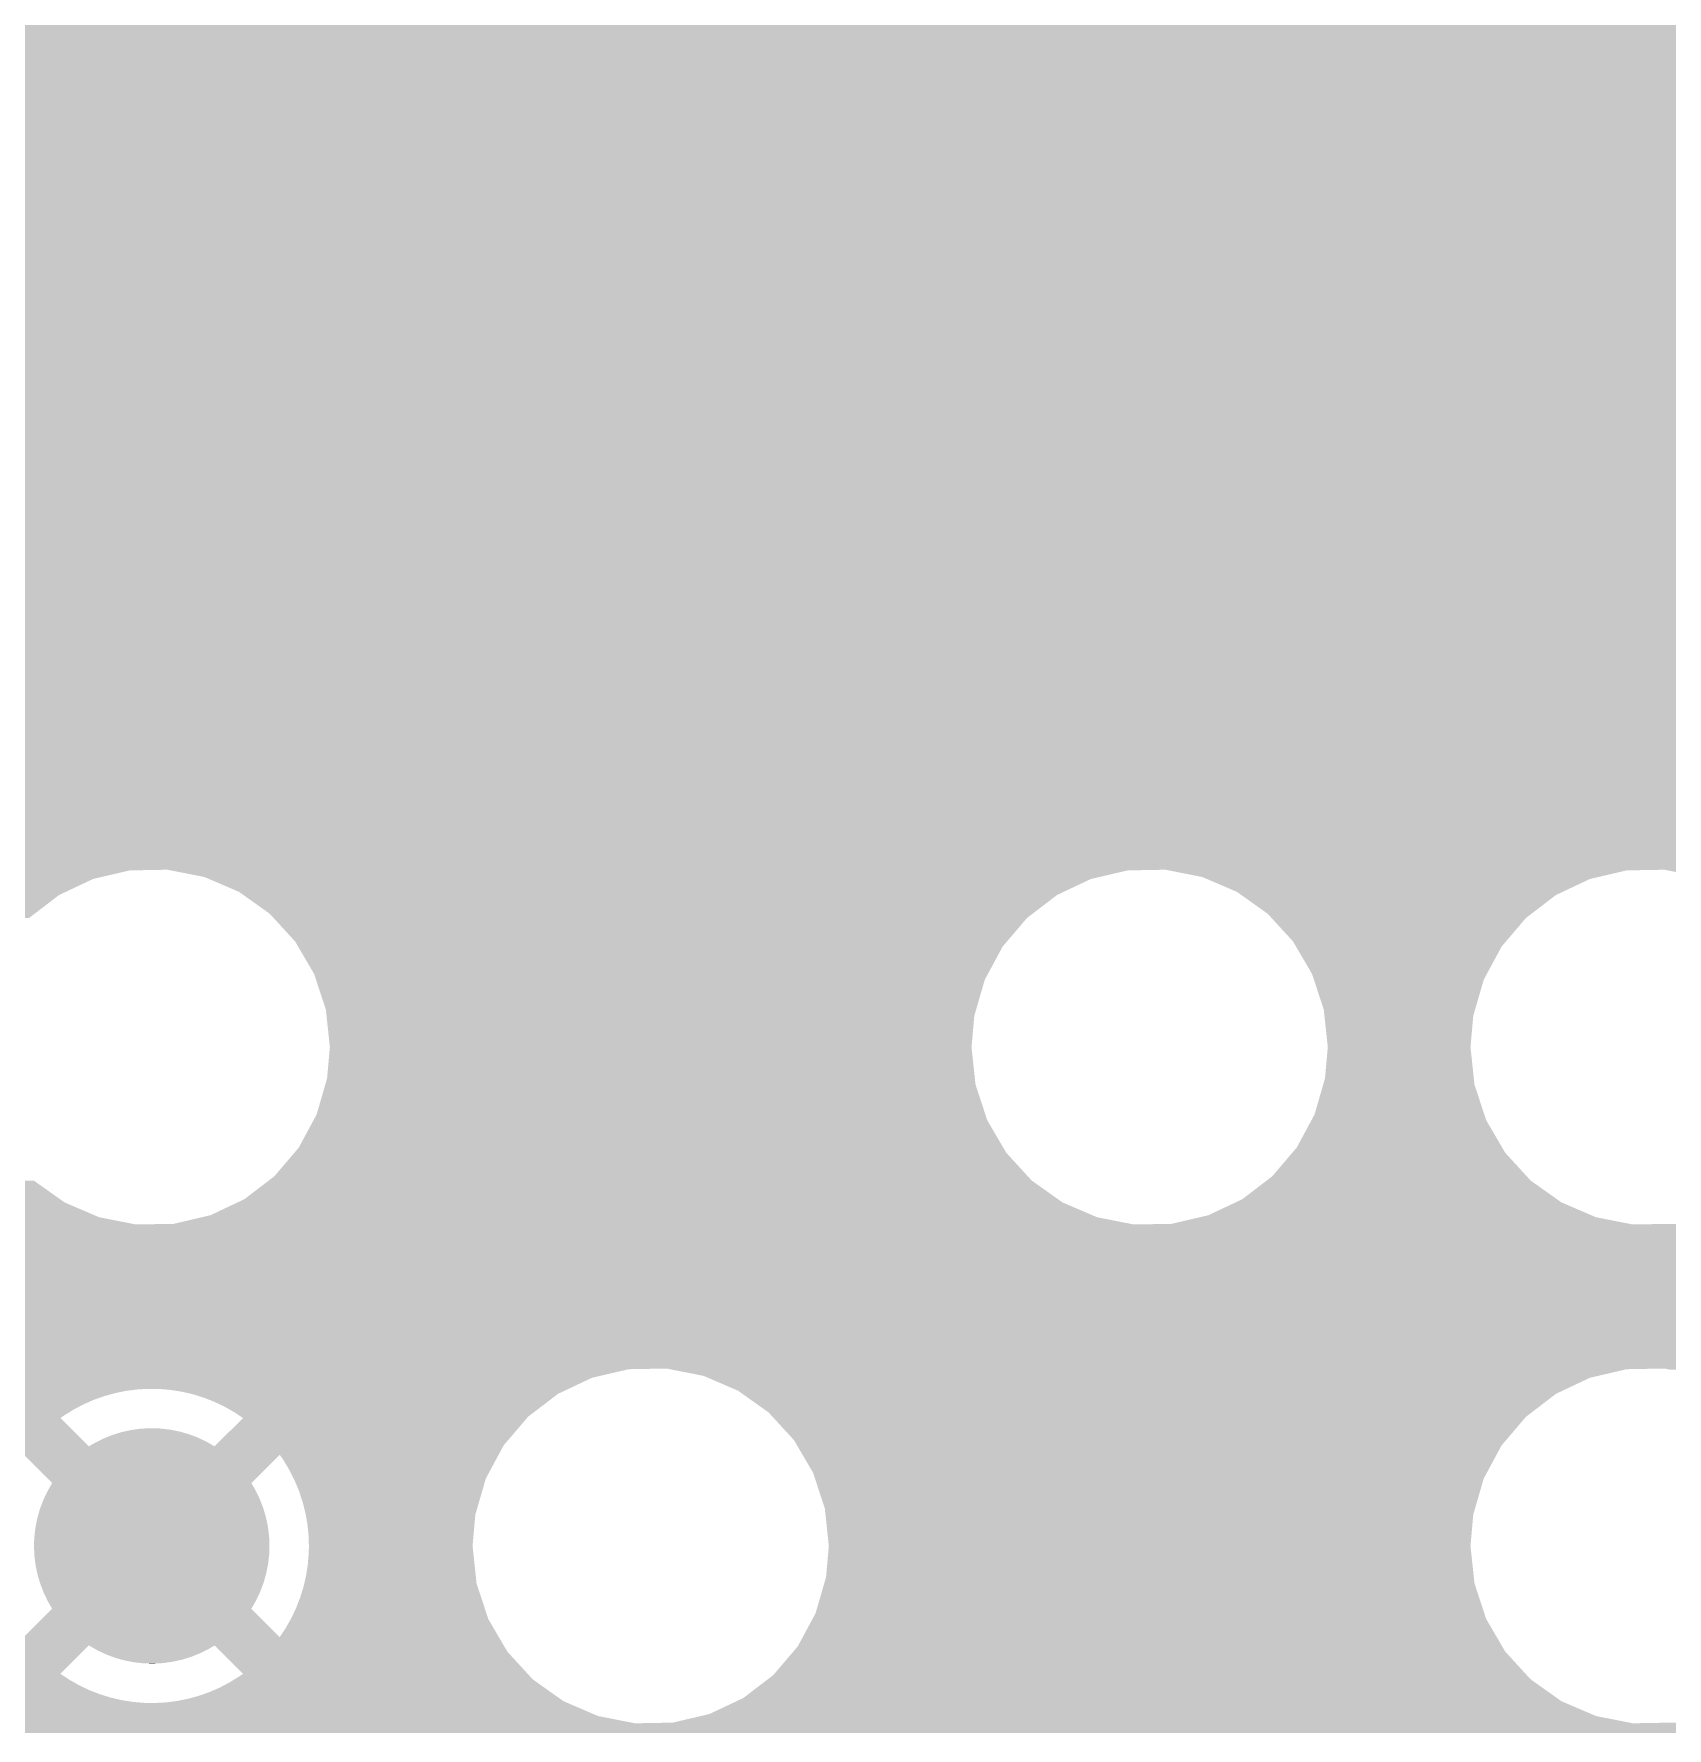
# Model space of a CAD drawing. Extents: x 295 to 953, y 10 to 290.
# Drawn here: x 647.55 to 656.69, y 244.42 to 253.91 of the extents above; entities that cross this region are included whole.
import ezdxf

# ---------------------------------------------------------------- set-up
doc = ezdxf.new("R2010")
doc.units = 0
doc.header["$LTSCALE"] = 5
doc.header["$MEASUREMENT"] = 0
doc.layers.add('GND1', color=7, linetype='CONTINUOUS')

msp = doc.modelspace()

# ---------------------------------------------------------------- linework, layer by layer
at = {"layer": 'GND1'}
for points in [[(525.2716, 253.8231), (525.2716, 253.9981), (703.0901, 253.8231), (703.1056, 253.9981)], [(525.2716, 253.6134), (525.2716, 253.8231), (703.1124, 253.6134), (703.0901, 253.8231)], [(525.2716, 253.4131), (525.2716, 253.6134), (703.1783, 253.4131), (703.1124, 253.6134)], [(525.2716, 253.2311), (525.2716, 253.4131), (703.2848, 253.2311), (703.1783, 253.4131)], [(525.2716, 253.0756), (525.2716, 253.2311), (703.4272, 253.0756), (703.2848, 253.2311)], [(525.2716, 253.046), (525.2716, 253.0756), (703.4688, 253.046), (703.4272, 253.0756)], [(635.6807, 253.0456), (635.6039, 253.046), (703.4694, 253.0456), (703.4688, 253.046)], [(635.7573, 253.0406), (635.6807, 253.0456), (703.4763, 253.0406), (703.4694, 253.0456)], [(635.8335, 253.0313), (635.7573, 253.0406), (703.4895, 253.0313), (703.4763, 253.0406)], [(635.909, 253.0175), (635.8335, 253.0313), (703.5089, 253.0175), (703.4895, 253.0313)], [(635.9836, 252.9993), (635.909, 253.0175), (703.5345, 252.9993), (703.5089, 253.0175)], [(636.057, 252.9769), (635.9836, 252.9993), (703.5661, 252.9769), (703.5345, 252.9993)], [(636.1201, 252.9534), (636.057, 252.9769), (703.5991, 252.9534), (703.5661, 252.9769)], [(636.129, 252.9502), (636.1201, 252.9534), (703.6067, 252.9502), (703.5991, 252.9534)], [(636.1993, 252.9193), (636.129, 252.9502), (703.6785, 252.9193), (703.6067, 252.9502)], [(636.2677, 252.8844), (636.1993, 252.9193), (703.7597, 252.8844), (703.6785, 252.9193)], [(636.292, 252.8702), (636.2677, 252.8844), (703.7928, 252.8702), (703.7597, 252.8844)], [(636.334, 252.8456), (636.292, 252.8702), (703.9178, 252.8456), (703.7928, 252.8702)], [(636.358, 252.8295), (636.334, 252.8456), (703.9997, 252.8295), (703.9178, 252.8456)], [(636.3978, 252.803), (636.358, 252.8295), (841.7106, 252.803), (841.7762, 252.8295)], [(636.2023, 252.6075), (636.3425, 252.7477), (841.341, 252.6075), (841.5743, 252.7477)], [(636.3425, 252.7477), (636.3978, 252.803), (841.5743, 252.7477), (841.7106, 252.803)], [(525.2716, 252.5455), (525.2716, 252.5654), (697.476, 252.5455), (697.5319, 252.5654)], [(525.2716, 252.5203), (525.2716, 252.5455), (697.4186, 252.5203), (697.476, 252.5455)], [(636.1602, 252.5654), (636.1614, 252.5666), (697.5319, 252.5654), (697.5351, 252.5666)], [(636.1614, 252.5666), (636.1782, 252.5834), (697.5351, 252.5666), (697.5955, 252.5834)], [(636.1782, 252.5834), (636.1906, 252.5958), (697.5955, 252.5834), (697.657, 252.5958)], [(636.1906, 252.5958), (636.1987, 252.6039), (697.657, 252.5958), (697.7192, 252.6039)], [(636.1987, 252.6039), (636.2023, 252.6075), (697.7192, 252.6039), (697.7818, 252.6075)], [(525.2716, 252.491), (525.2716, 252.5203), (697.3631, 252.491), (697.4186, 252.5203)], [(636.7325, 252.4579), (636.71, 252.4909), (697.3099, 252.4579), (697.3629, 252.4909)], [(636.736, 252.4528), (636.7325, 252.4579), (697.3025, 252.4528), (697.3099, 252.4579)], [(636.7414, 252.4441), (636.736, 252.4528), (697.29, 252.4441), (697.3025, 252.4528)], [(636.7764, 252.3874), (636.7414, 252.4441), (697.3467, 252.3874), (697.29, 252.4441)], [(636.8128, 252.3199), (636.7764, 252.3874), (697.4142, 252.3199), (697.3467, 252.3874)], [(636.8291, 252.2851), (636.8128, 252.3199), (697.449, 252.2851), (697.4142, 252.3199)], [(636.8453, 252.2503), (636.8291, 252.2851), (840.9654, 252.2503), (840.9957, 252.2851)], [(636.8499, 252.2387), (636.8453, 252.2503), (840.9553, 252.2387), (840.9654, 252.2503)], [(636.8707, 252.1863), (636.8499, 252.2387), (697.05, 252.1863), (697.0845, 252.2387)], [(636.8737, 252.179), (636.8707, 252.1863), (697.0458, 252.179), (697.05, 252.1863)], [(636.8893, 252.1317), (636.8737, 252.179), (697.0192, 252.1317), (697.0458, 252.179)], [(636.8978, 252.1061), (636.8893, 252.1317), (697.0071, 252.1061), (697.0192, 252.1317)], [(636.9062, 252.075), (636.8978, 252.1061), (696.9924, 252.075), (697.0071, 252.1061)], [(636.9177, 252.032), (636.9062, 252.075), (696.9757, 252.032), (696.9924, 252.075)], [(636.9209, 252.0165), (636.9177, 252.032), (696.9697, 252.0165), (696.9757, 252.032)], [(636.9333, 251.9568), (636.9209, 252.0165), (696.9513, 251.9568), (696.9697, 252.0165)], [(636.9333, 251.9566), (636.9333, 251.9568), (696.9513, 251.9566), (696.9513, 251.9568)], [(636.9422, 251.8955), (636.9333, 251.9566), (696.9371, 251.8955), (696.9513, 251.9566)], [(636.9444, 251.8808), (636.9422, 251.8955), (696.9348, 251.8808), (696.9371, 251.8955)], [(636.9485, 251.8335), (636.9444, 251.8808), (696.9273, 251.8335), (696.9348, 251.8808)], [(636.9511, 251.8043), (636.9485, 251.8335), (696.9249, 251.8043), (696.9273, 251.8335)], [(636.9521, 251.771), (636.9511, 251.8043), (696.922, 251.771), (696.9249, 251.8043)], [(636.9502, 251.6457), (636.9525, 251.6815), (696.9248, 251.6457), (696.9227, 251.6815)], [(636.9533, 251.7276), (636.9521, 251.771), (696.9214, 251.7276), (696.922, 251.771)], [(636.9525, 251.6815), (636.953, 251.7083), (696.9227, 251.6815), (696.9212, 251.7083)], [(636.953, 251.7083), (636.9533, 251.7276), (696.9212, 251.7083), (696.9214, 251.7276)], [(636.9382, 251.5286), (636.945, 251.5835), (696.944, 251.5286), (696.9328, 251.5835)], [(636.945, 251.5835), (636.9476, 251.6048), (696.9328, 251.5835), (696.9301, 251.6048)], [(636.9476, 251.6048), (636.9502, 251.6457), (696.9301, 251.6048), (696.9248, 251.6457)], [(636.926, 251.4616), (636.937, 251.5221), (696.9621, 251.4616), (696.9453, 251.5221)], [(636.937, 251.5221), (636.9382, 251.5286), (696.9453, 251.5221), (696.944, 251.5286)], [(636.9063, 251.3785), (636.9121, 251.4026), (696.9937, 251.3785), (696.9832, 251.4026)], [(636.9121, 251.4026), (636.9244, 251.4531), (696.9832, 251.4026), (696.9651, 251.4531)], [(636.9244, 251.4531), (636.926, 251.4616), (696.9651, 251.4531), (696.9621, 251.4616)], [(636.8781, 251.2897), (636.8838, 251.3051), (697.0376, 251.2897), (697.0295, 251.3051)], [(636.8838, 251.3051), (636.8961, 251.3452), (697.0295, 251.3051), (697.0084, 251.3452)], [(636.8961, 251.3452), (636.9063, 251.3785), (697.0084, 251.3452), (696.9937, 251.3785)], [(636.8294, 251.1701), (636.8498, 251.2165), (840.5681, 251.1701), (840.5721, 251.2165)], [(636.8498, 251.2165), (636.8571, 251.2331), (697.0845, 251.2165), (697.073, 251.2331)], [(636.8571, 251.2331), (636.8583, 251.2364), (697.073, 251.2331), (697.0708, 251.2364)], [(636.8583, 251.2364), (636.8781, 251.2897), (697.0708, 251.2364), (697.0376, 251.2897)], [(636.7914, 251.0944), (636.8263, 251.1628), (697.3734, 251.0944), (697.4417, 251.1628)], [(636.8263, 251.1628), (636.8294, 251.1701), (697.4417, 251.1628), (697.449, 251.1701)], [(636.7411, 251.0111), (636.7526, 251.0282), (697.29, 251.0111), (697.3071, 251.0282)], [(636.7526, 251.0282), (636.7914, 251.0944), (697.3071, 251.0282), (697.3734, 251.0944)], [(618.7777, 250.9457), (618.7719, 250.9643), (697.397, 250.9457), (697.364, 250.9643)], [(618.7859, 250.919), (618.7777, 250.9457), (697.4537, 250.919), (697.397, 250.9457)], [(618.7906, 250.9039), (618.7859, 250.919), (697.4924, 250.9039), (697.4537, 250.919)], [(636.71, 250.9643), (636.7181, 250.9765), (697.364, 250.9643), (697.3423, 250.9765)], [(636.7181, 250.9765), (636.7411, 251.0111), (697.3423, 250.9765), (697.29, 251.0111)], [(618.7926, 250.8963), (618.7906, 250.9039), (697.5121, 250.8963), (697.4924, 250.9039)], [(618.7943, 250.8898), (618.7926, 250.8963), (697.5332, 250.8898), (697.5121, 250.8963)], [(636.1722, 250.8778), (636.1602, 250.8898), (697.5721, 250.8778), (697.5332, 250.8898)], [(636.1864, 250.8637), (636.1722, 250.8778), (697.6332, 250.8637), (697.5721, 250.8778)], [(636.1961, 250.8539), (636.1864, 250.8637), (697.6951, 250.8539), (697.6332, 250.8637)], [(636.2014, 250.8486), (636.1961, 250.8539), (697.7576, 250.8486), (697.6951, 250.8539)], [(636.2023, 250.8477), (636.2014, 250.8486), (697.8203, 250.8477), (697.7576, 250.8486)], [(636.2218, 250.8282), (636.2023, 250.8477), (840.5856, 250.8282), (840.5841, 250.8477)], [(636.3978, 250.6522), (636.2218, 250.8282), (840.6277, 250.6522), (840.5856, 250.8282)], [(636.3208, 250.6014), (636.3851, 250.6433), (840.6398, 250.6014), (840.6298, 250.6433)], [(636.3851, 250.6433), (636.3978, 250.6522), (840.6298, 250.6433), (840.6277, 250.6522)], [(636.1853, 250.5293), (636.2279, 250.5504), (840.6607, 250.5293), (840.652, 250.5504)], [(636.2279, 250.5504), (636.2541, 250.5634), (840.652, 250.5504), (840.6489, 250.5634)], [(636.2541, 250.5634), (636.3208, 250.6014), (840.6489, 250.5634), (840.6398, 250.6014)], [(635.8938, 250.4346), (635.9686, 250.4519), (840.6998, 250.4346), (840.6927, 250.4519)], [(635.9686, 250.4519), (636.0423, 250.4735), (840.6927, 250.4519), (840.6837, 250.4735)], [(636.0423, 250.4735), (636.1146, 250.4993), (840.6837, 250.4735), (840.6731, 250.4993)], [(636.1146, 250.4993), (636.1853, 250.5293), (840.6731, 250.4993), (840.6607, 250.5293)], [(618.8706, 250.3306), (618.8687, 250.4092), (840.7427, 250.3306), (840.7102, 250.4092)], [(635.6652, 250.4092), (635.7418, 250.4132), (840.7102, 250.4092), (840.7086, 250.4132)], [(635.7418, 250.4132), (635.8181, 250.4217), (840.7086, 250.4132), (840.7051, 250.4217)], [(635.8181, 250.4217), (635.8938, 250.4346), (840.7051, 250.4217), (840.6998, 250.4346)], [(618.8637, 250.1607), (618.8693, 250.2574), (840.8375, 250.1607), (840.7786, 250.2574)], [(618.8693, 250.2574), (618.8698, 250.2864), (840.7786, 250.2574), (840.7609, 250.2864)], [(618.8698, 250.2864), (618.8706, 250.3306), (840.7609, 250.2864), (840.7427, 250.3306)], [(618.8536, 250.0645), (618.8637, 250.1607), (840.8962, 250.0645), (840.8375, 250.1607)], [(618.8503, 250.0426), (618.8536, 250.0645), (840.9096, 250.0426), (840.8962, 250.0645)], [(618.8391, 249.9688), (618.8503, 250.0426), (840.9722, 249.9688), (840.9096, 250.0426)], [(618.8202, 249.8739), (618.8391, 249.9688), (841.0528, 249.8739), (840.9722, 249.9688)], [(618.7693, 249.6872), (618.7969, 249.7799), (841.2546, 249.6872), (841.1467, 249.7799)], [(618.7969, 249.7799), (618.808, 249.8249), (841.1467, 249.7799), (841.0944, 249.8249)], [(618.808, 249.8249), (618.8202, 249.8739), (841.0944, 249.8249), (841.0528, 249.8739)], [(618.7524, 249.6387), (618.7693, 249.6872), (841.3109, 249.6387), (841.2546, 249.6872)], [(618.7015, 249.506), (618.7375, 249.5958), (841.5256, 249.506), (841.3803, 249.5958)], [(618.7375, 249.5958), (618.7524, 249.6387), (841.3803, 249.5958), (841.3109, 249.6387)], [(618.6935, 249.4885), (618.7015, 249.506), (841.5538, 249.4885), (841.5256, 249.506)], [(618.6409, 249.3779), (618.6613, 249.4179), (841.8172, 249.3779), (841.722, 249.4179)], [(618.6613, 249.4179), (618.6935, 249.4885), (841.722, 249.4179), (841.5538, 249.4885)], [(618.5908, 249.2857), (618.6046, 249.3098), (842.3791, 249.2857), (842.0945, 249.3098)], [(618.6046, 249.3098), (618.6172, 249.3318), (842.0945, 249.3098), (842.0051, 249.3318)], [(618.6172, 249.3318), (618.6409, 249.3779), (842.0051, 249.3318), (841.8172, 249.3779)], [(525.2716, 249.2287), (525.2716, 249.2478), (849.6829, 249.2287), (849.6829, 249.2478)], [(525.2716, 249.2249), (525.2716, 249.2287), (648.0846, 249.2249), (648.2954, 249.2287)], [(525.2716, 249.177), (525.2716, 249.2249), (647.8792, 249.177), (648.0846, 249.2249)], [(618.5691, 249.2478), (618.5908, 249.2857), (849.6829, 249.2478), (849.6829, 249.2857)], [(648.3144, 249.2249), (648.2954, 249.2287), (653.6726, 249.2249), (653.8834, 249.2287)], [(648.5023, 249.188), (648.3144, 249.2249), (653.5145, 249.188), (653.6726, 249.2249)], [(653.9024, 249.2249), (653.8834, 249.2287), (656.4666, 249.2249), (656.6774, 249.2287)], [(654.0903, 249.188), (653.9024, 249.2249), (656.3085, 249.188), (656.4666, 249.2249)], [(656.8843, 249.188), (656.6774, 249.2287), (849.6829, 249.188), (849.6829, 249.2287)], [(525.2716, 249.0869), (525.2716, 249.177), (647.6886, 249.0869), (647.8792, 249.177)], [(648.528, 249.177), (648.5023, 249.188), (653.4672, 249.177), (653.5145, 249.188)], [(648.696, 249.1048), (648.528, 249.177), (653.3143, 249.1048), (653.4672, 249.177)], [(654.116, 249.177), (654.0903, 249.188), (656.2612, 249.177), (656.3085, 249.188)], [(654.284, 249.1048), (654.116, 249.177), (656.1083, 249.1048), (656.2612, 249.177)], [(525.2716, 248.9588), (525.2716, 249.0869), (647.5211, 248.9588), (647.6886, 249.0869)], [(648.7212, 249.0869), (648.696, 249.1048), (653.2766, 249.0869), (653.3143, 249.1048)], [(648.8679, 248.9826), (648.7212, 249.0869), (653.1403, 248.9826), (653.2766, 249.0869)], [(654.3092, 249.0869), (654.284, 249.1048), (656.0706, 249.0869), (656.1083, 249.1048)], [(654.4559, 248.9826), (654.3092, 249.0869), (655.9343, 248.9826), (656.0706, 249.0869)], [(648.8898, 248.9588), (648.8679, 248.9826), (653.1091, 248.9588), (653.1403, 248.9826)], [(649.0103, 248.8271), (648.8898, 248.9588), (652.9969, 248.8271), (653.1091, 248.9588)], [(654.4778, 248.9588), (654.4559, 248.9826), (655.9031, 248.9588), (655.9343, 248.9826)], [(654.5983, 248.8271), (654.4778, 248.9588), (655.7909, 248.8271), (655.9031, 248.9588)], [(649.0272, 248.7983), (649.0103, 248.8271), (652.9723, 248.7983), (652.9969, 248.8271)], [(649.1168, 248.6451), (649.0272, 248.7983), (652.8898, 248.6451), (652.9723, 248.7983)], [(654.6152, 248.7983), (654.5983, 248.8271), (655.7663, 248.7983), (655.7909, 248.8271)], [(654.7048, 248.6451), (654.6152, 248.7983), (655.6838, 248.6451), (655.7663, 248.7983)], [(649.1275, 248.6126), (649.1168, 248.6451), (652.8723, 248.6126), (652.8898, 248.6451)], [(654.7155, 248.6126), (654.7048, 248.6451), (655.6663, 248.6126), (655.6838, 248.6451)], [(649.1827, 248.4448), (649.1275, 248.6126), (652.8236, 248.4448), (652.8723, 248.6126)], [(654.7707, 248.4448), (654.7155, 248.6126), (655.6176, 248.4448), (655.6663, 248.6126)], [(649.1864, 248.4101), (649.1827, 248.4448), (652.8136, 248.4101), (652.8236, 248.4448)], [(649.205, 248.2351), (649.1864, 248.4101), (652.7981, 248.2351), (652.8136, 248.4101)], [(654.7744, 248.4101), (654.7707, 248.4448), (655.6076, 248.4101), (655.6176, 248.4448)], [(654.793, 248.2351), (654.7744, 248.4101), (655.5921, 248.2351), (655.6076, 248.4101)], [(649.1895, 248.0601), (649.205, 248.2351), (652.8167, 248.0601), (652.7981, 248.2351)], [(654.7775, 248.0601), (654.793, 248.2351), (655.6107, 248.0601), (655.5921, 248.2351)], [(649.1308, 247.8576), (649.1795, 248.0254), (652.8756, 247.8576), (652.8204, 248.0254)], [(649.1795, 248.0254), (649.1895, 248.0601), (652.8204, 248.0254), (652.8167, 248.0601)], [(654.7188, 247.8576), (654.7675, 248.0254), (655.6696, 247.8576), (655.6144, 248.0254)], [(654.7675, 248.0254), (654.7775, 248.0601), (655.6144, 248.0254), (655.6107, 248.0601)], [(649.0308, 247.6719), (649.1133, 247.8251), (652.9759, 247.6719), (652.8863, 247.8251)], [(649.1133, 247.8251), (649.1308, 247.8576), (652.8863, 247.8251), (652.8756, 247.8576)], [(654.6188, 247.6719), (654.7013, 247.8251), (655.7699, 247.6719), (655.6803, 247.8251)], [(654.7013, 247.8251), (654.7188, 247.8576), (655.6803, 247.8251), (655.6696, 247.8576)], [(648.894, 247.5114), (649.0062, 247.6431), (653.1133, 247.5114), (652.9928, 247.6431)], [(649.0062, 247.6431), (649.0308, 247.6719), (652.9928, 247.6431), (652.9759, 247.6719)], [(654.482, 247.5114), (654.5942, 247.6431), (655.9073, 247.5114), (655.7868, 247.6431)], [(654.5942, 247.6431), (654.6188, 247.6719), (655.7868, 247.6431), (655.7699, 247.6719)], [(648.8628, 247.4876), (648.894, 247.5114), (653.1352, 247.4876), (653.1133, 247.5114)], [(654.4508, 247.4876), (654.482, 247.5114), (655.9292, 247.4876), (655.9073, 247.5114)], [(537.7437, 247.4276), (537.674, 247.4876), (647.6315, 247.4276), (647.5472, 247.4876)], [(537.7965, 247.3654), (537.7437, 247.4276), (647.7191, 247.3654), (647.6315, 247.4276)], [(648.7265, 247.3833), (648.8628, 247.4876), (653.2819, 247.3833), (653.1352, 247.4876)], [(654.3145, 247.3833), (654.4508, 247.4876), (656.0759, 247.3833), (655.9292, 247.4876)], [(537.8672, 247.2822), (537.7965, 247.3654), (647.9128, 247.2822), (647.7191, 247.3654)], [(648.5359, 247.2932), (648.6888, 247.3654), (653.4751, 247.2932), (653.3071, 247.3654)], [(648.6888, 247.3654), (648.7265, 247.3833), (653.3071, 247.3654), (653.2819, 247.3833)], [(654.1239, 247.2932), (654.2768, 247.3654), (656.2691, 247.2932), (656.1011, 247.3654)], [(654.2768, 247.3654), (654.3145, 247.3833), (656.1011, 247.3654), (656.0759, 247.3833)], [(537.9017, 247.2415), (537.8672, 247.2822), (648.1197, 247.2415), (647.9128, 247.2822)], [(537.9285, 247.2099), (537.9017, 247.2415), (713.6283, 247.2099), (713.618, 247.2415)], [(648.1197, 247.2415), (648.3305, 247.2452), (653.7077, 247.2415), (653.6887, 247.2452)], [(648.3305, 247.2452), (648.4886, 247.2822), (653.6887, 247.2452), (653.5008, 247.2822)], [(648.4886, 247.2822), (648.5359, 247.2932), (653.5008, 247.2822), (653.4751, 247.2932)], [(653.7077, 247.2415), (653.9185, 247.2452), (656.5017, 247.2415), (656.4827, 247.2452)], [(653.9185, 247.2452), (654.0766, 247.2822), (656.4827, 247.2452), (656.2948, 247.2822)], [(654.0766, 247.2822), (654.1239, 247.2932), (656.2948, 247.2822), (656.2691, 247.2932)], [(656.5017, 247.2415), (656.7125, 247.2452), (713.618, 247.2415), (713.6167, 247.2452)], [(537.9794, 247.1266), (537.9285, 247.2099), (713.6558, 247.1266), (713.6283, 247.2099)], [(538.0772, 246.9661), (537.9794, 247.1266), (713.7497, 246.9661), (713.6558, 247.1266)], [(538.0861, 246.9446), (538.0772, 246.9661), (713.7623, 246.9446), (713.7497, 246.9661)], [(538.1502, 246.7891), (538.0861, 246.9446), (713.9047, 246.7891), (713.7623, 246.9446)], [(538.1861, 246.7021), (538.1502, 246.7891), (714.0271, 246.7021), (713.9047, 246.7891)], [(538.1945, 246.6669), (538.1861, 246.7021), (714.0766, 246.6669), (714.0271, 246.7021)], [(538.2144, 246.5837), (538.1945, 246.6669), (714.2703, 246.5837), (714.0766, 246.6669)], [(538.2241, 246.543), (538.2144, 246.5837), (714.4772, 246.543), (714.2703, 246.5837)], [(538.25, 246.4347), (538.2241, 246.543), (731.8146, 246.4347), (731.779, 246.543)], [(645.5204, 246.4309), (645.5014, 246.4347), (650.8786, 246.4309), (651.0894, 246.4347)], [(645.7083, 246.394), (645.5204, 246.4309), (650.7205, 246.394), (650.8786, 246.4309)], [(645.734, 246.383), (645.7083, 246.394), (650.6732, 246.383), (650.7205, 246.394)], [(645.8782, 246.321), (645.734, 246.383), (650.542, 246.321), (650.6732, 246.383)], [(651.1084, 246.4309), (651.0894, 246.4347), (656.4666, 246.4309), (656.6774, 246.4347)], [(651.2963, 246.394), (651.1084, 246.4309), (656.3085, 246.394), (656.4666, 246.4309)], [(651.322, 246.383), (651.2963, 246.394), (656.2612, 246.383), (656.3085, 246.394)], [(651.49, 246.3108), (651.322, 246.383), (656.1083, 246.3108), (656.2612, 246.383)], [(656.7109, 246.4281), (656.6774, 246.4347), (731.8168, 246.4281), (731.8146, 246.4347)], [(645.8866, 246.3174), (645.8782, 246.321), (648.1257, 246.3174), (648.1883, 246.321)], [(645.902, 246.3108), (645.8866, 246.3174), (648.0744, 246.3108), (648.1257, 246.3174)], [(645.904, 246.3093), (645.902, 246.3108), (648.0635, 246.3093), (648.0744, 246.3108)], [(645.9216, 246.2969), (645.904, 246.3093), (648.002, 246.2969), (648.0635, 246.3093)], [(645.9452, 246.2801), (645.9216, 246.2969), (647.9416, 246.2801), (648.002, 246.2969)], [(645.9749, 246.259), (645.9452, 246.2801), (647.8825, 246.259), (647.9416, 246.2801)], [(648.251, 246.3201), (648.1883, 246.321), (650.5402, 246.3201), (650.542, 246.321)], [(648.3135, 246.3148), (648.251, 246.3201), (650.5289, 246.3148), (650.5402, 246.3201)], [(648.3754, 246.305), (648.3135, 246.3148), (650.5083, 246.305), (650.5289, 246.3148)], [(648.4279, 246.2929), (648.3754, 246.305), (650.4826, 246.2929), (650.5083, 246.305)], [(648.4365, 246.2909), (648.4279, 246.2929), (650.4799, 246.2909), (650.4826, 246.2929)], [(648.4965, 246.2724), (648.4365, 246.2909), (650.4558, 246.2724), (650.4799, 246.2909)], [(648.5549, 246.2497), (648.4965, 246.2724), (650.4262, 246.2497), (650.4558, 246.2724)], [(651.5152, 246.2929), (651.49, 246.3108), (656.0706, 246.2929), (656.1083, 246.3108)], [(651.6619, 246.1886), (651.5152, 246.2929), (655.9343, 246.1886), (656.0706, 246.2929)], [(646.0104, 246.2338), (645.9749, 246.259), (647.8251, 246.2338), (647.8825, 246.259)], [(646.0516, 246.2045), (646.0104, 246.2338), (647.7696, 246.2045), (647.8251, 246.2338)], [(646.0739, 246.1886), (646.0516, 246.2045), (647.7441, 246.1886), (647.7696, 246.2045)], [(646.0897, 246.1714), (646.0739, 246.1886), (647.7164, 246.1714), (647.7441, 246.1886)], [(648.6116, 246.223), (648.5549, 246.2497), (650.3911, 246.223), (650.4262, 246.2497)], [(648.6663, 246.1922), (648.6116, 246.223), (650.3509, 246.1922), (650.3911, 246.223)], [(648.7077, 246.1648), (648.6663, 246.1922), (650.3151, 246.1648), (650.3509, 246.1922)], [(651.6838, 246.1648), (651.6619, 246.1886), (655.9031, 246.1648), (655.9343, 246.1886)], [(646.1023, 246.1576), (646.0897, 246.1714), (647.6965, 246.1576), (647.7164, 246.1714)], [(646.2163, 246.0331), (646.1023, 246.1576), (647.821, 246.0331), (647.6965, 246.1576)], [(648.0042, 246.0678), (648.0379, 246.0783), (648.4126, 246.0678), (648.3754, 246.0783)], [(648.0379, 246.0783), (648.057, 246.0825), (648.3754, 246.0783), (648.3603, 246.0825)], [(648.057, 246.0825), (648.0909, 246.0901), (648.3603, 246.0825), (648.3217, 246.0901)], [(648.0909, 246.0901), (648.1116, 246.0929), (648.3217, 246.0901), (648.3071, 246.0929)], [(648.1116, 246.0929), (648.1447, 246.0975), (648.3071, 246.0929), (648.2661, 246.0975)], [(648.1447, 246.0975), (648.171, 246.0989), (648.2661, 246.0975), (648.2531, 246.0989)], [(648.171, 246.0989), (648.1988, 246.1004), (648.2531, 246.0989), (648.1988, 246.1004)], [(648.5653, 246.0043), (648.7186, 246.1576), (650.1783, 246.0043), (650.3089, 246.1576)], [(648.7186, 246.1576), (648.7077, 246.1648), (650.3089, 246.1576), (650.3151, 246.1648)], [(651.8043, 246.0331), (651.6838, 246.1648), (655.7909, 246.0331), (655.9031, 246.1648)], [(646.2365, 245.9986), (646.2163, 246.0331), (647.8555, 245.9986), (647.821, 246.0331)], [(646.2637, 245.9522), (646.2365, 245.9986), (650.1502, 245.9522), (650.1753, 245.9986)], [(647.8555, 245.9986), (647.8872, 246.0174), (648.5596, 245.9986), (648.5269, 246.0174)], [(647.8872, 246.0174), (647.9036, 246.0257), (648.5269, 246.0174), (648.5125, 246.0257)], [(647.9036, 246.0257), (647.9357, 246.0418), (648.5125, 246.0257), (648.4782, 246.0418)], [(647.9357, 246.0418), (647.953, 246.0488), (648.4782, 246.0418), (648.4634, 246.0488)], [(647.953, 246.0488), (647.9861, 246.0622), (648.4634, 246.0488), (648.4277, 246.0622)], [(647.9861, 246.0622), (648.0042, 246.0678), (648.4277, 246.0622), (648.4126, 246.0678)], [(648.5596, 245.9986), (648.5653, 246.0043), (650.1753, 245.9986), (650.1783, 246.0043)], [(651.8212, 246.0043), (651.8043, 246.0331), (655.7663, 246.0043), (655.7909, 246.0331)], [(651.9108, 245.8511), (651.8212, 246.0043), (655.6838, 245.8511), (655.7663, 246.0043)], [(647.65, 245.7932), (647.491, 245.9522), (648.7651, 245.7932), (648.9241, 245.9522)], [(648.9484, 245.9162), (648.9241, 245.9522), (650.1308, 245.9162), (650.1502, 245.9522)], [(648.9804, 245.8622), (648.9484, 245.9162), (650.1018, 245.8622), (650.1308, 245.9162)], [(649.0021, 245.8186), (648.9804, 245.8622), (650.0783, 245.8186), (650.1018, 245.8622)], [(649.0084, 245.8061), (649.0021, 245.8186), (650.0747, 245.8061), (650.0783, 245.8186)], [(649.0324, 245.7481), (649.0084, 245.8061), (650.0579, 245.7481), (650.0747, 245.8061)], [(651.9215, 245.8186), (651.9108, 245.8511), (655.6663, 245.8186), (655.6838, 245.8511)], [(651.9767, 245.6508), (651.9215, 245.8186), (655.6176, 245.6508), (655.6663, 245.8186)], [(647.5998, 245.697), (647.6036, 245.705), (648.8149, 245.697), (648.8118, 245.705)], [(647.6036, 245.705), (647.623, 245.7461), (648.8118, 245.705), (648.7918, 245.7461)], [(647.623, 245.7461), (647.6274, 245.7538), (648.7918, 245.7461), (648.7881, 245.7538)], [(647.6274, 245.7538), (647.65, 245.7931), (648.7881, 245.7538), (648.7651, 245.7931)], [(647.65, 245.7931), (647.65, 245.7932), (648.7651, 245.7931), (648.7651, 245.7932)], [(649.0521, 245.6886), (649.0324, 245.7481), (650.0406, 245.6886), (650.0579, 245.7481)], [(647.5685, 245.6024), (647.5809, 245.6461), (648.8469, 245.6024), (648.8339, 245.6461)], [(647.5809, 245.6461), (647.5839, 245.6544), (648.8339, 245.6461), (648.8315, 245.6544)], [(647.5839, 245.6544), (647.5998, 245.697), (648.8315, 245.6544), (648.8149, 245.697)], [(649.0676, 245.6278), (649.0521, 245.6886), (650.023, 245.6278), (650.0406, 245.6886)], [(649.0697, 245.6161), (649.0676, 245.6278), (650.0196, 245.6161), (650.023, 245.6278)], [(649.0787, 245.5661), (649.0697, 245.6161), (650.0151, 245.5661), (650.0196, 245.6161)], [(651.9804, 245.6161), (651.9767, 245.6508), (655.6076, 245.6161), (655.6176, 245.6508)], [(651.999, 245.4411), (651.9804, 245.6161), (655.5921, 245.4411), (655.6076, 245.6161)], [(647.5507, 245.4954), (647.5557, 245.5406), (648.8647, 245.4954), (648.8591, 245.5406)], [(647.5557, 245.5406), (647.5574, 245.5492), (648.8591, 245.5406), (648.858, 245.5492)], [(647.5574, 245.5492), (647.5661, 245.5939), (648.858, 245.5492), (648.8487, 245.5939)], [(647.5661, 245.5939), (647.5685, 245.6024), (648.8487, 245.5939), (648.8469, 245.6024)], [(649.0854, 245.5038), (649.0787, 245.5661), (650.0096, 245.5038), (650.0151, 245.5661)], [(647.5482, 245.4411), (647.5497, 245.4866), (648.8669, 245.4411), (648.8651, 245.4866)], [(647.5501, 245.3956), (647.5482, 245.4411), (648.8654, 245.3956), (648.8669, 245.4411)], [(647.5497, 245.4866), (647.5507, 245.4954), (648.8651, 245.4866), (648.8647, 245.4954)], [(649.0877, 245.4411), (649.0854, 245.5038), (650.0041, 245.4411), (650.0096, 245.5038)], [(649.0866, 245.3977), (649.0877, 245.4411), (650.0087, 245.3977), (650.0041, 245.4411)], [(651.9835, 245.2661), (651.999, 245.4411), (655.6107, 245.2661), (655.5921, 245.4411)], [(647.5504, 245.3868), (647.5501, 245.3956), (648.8644, 245.3868), (648.8654, 245.3956)], [(647.556, 245.3416), (647.5504, 245.3868), (648.8594, 245.3416), (648.8644, 245.3868)], [(647.5571, 245.333), (647.556, 245.3416), (648.8577, 245.333), (648.8594, 245.3416)], [(647.5664, 245.2883), (647.5571, 245.333), (648.849, 245.2883), (648.8577, 245.333)], [(649.0715, 245.2732), (649.0813, 245.3352), (650.0219, 245.2732), (650.0154, 245.3352)], [(649.0813, 245.3352), (649.0866, 245.3977), (650.0154, 245.3352), (650.0087, 245.3977)], [(647.5682, 245.2798), (647.5664, 245.2883), (648.8466, 245.2798), (648.849, 245.2883)], [(647.5812, 245.2361), (647.5682, 245.2798), (648.8342, 245.2361), (648.8466, 245.2798)], [(647.5836, 245.2278), (647.5812, 245.2361), (648.8312, 245.2278), (648.8342, 245.2361)], [(647.6002, 245.1852), (647.5836, 245.2278), (648.8153, 245.1852), (648.8312, 245.2278)], [(649.0573, 245.2121), (649.0618, 245.2314), (650.0327, 245.2121), (650.0264, 245.2314)], [(649.0618, 245.2314), (649.0715, 245.2732), (650.0264, 245.2314), (650.0219, 245.2732)], [(651.9248, 245.0636), (651.9735, 245.2314), (655.6696, 245.0636), (655.6144, 245.2314)], [(651.9735, 245.2314), (651.9835, 245.2661), (655.6144, 245.2314), (655.6107, 245.2661)], [(647.6033, 245.1772), (647.6002, 245.1852), (648.8115, 245.1772), (648.8153, 245.1852)], [(647.6233, 245.1361), (647.6033, 245.1772), (648.7922, 245.1361), (648.8115, 245.1772)], [(647.627, 245.1284), (647.6233, 245.1361), (648.7877, 245.1284), (648.7922, 245.1361)], [(649.0162, 245.0937), (649.0389, 245.1522), (650.0717, 245.0937), (650.0524, 245.1522)], [(649.0389, 245.1522), (649.0573, 245.2121), (650.0524, 245.1522), (650.0327, 245.2121)], [(647.491, 244.93), (647.65, 245.089), (648.9241, 244.93), (648.7651, 245.089)], [(647.65, 245.0891), (647.627, 245.1284), (648.7651, 245.0891), (648.7877, 245.1284)], [(647.65, 245.089), (647.65, 245.0891), (648.7651, 245.089), (648.7651, 245.0891)], [(648.9861, 245.0311), (648.9894, 245.037), (650.0923, 245.0311), (650.0903, 245.037)], [(648.9894, 245.037), (649.0162, 245.0937), (650.0903, 245.037), (650.0717, 245.0937)], [(651.9073, 245.0311), (651.9248, 245.0636), (655.6803, 245.0311), (655.6696, 245.0636)], [(648.9241, 244.93), (648.9586, 244.9824), (650.1514, 244.93), (650.1208, 244.9824)], [(648.9586, 244.9824), (648.9861, 245.0311), (650.1208, 244.9824), (650.0923, 245.0311)], [(651.8248, 244.8779), (651.9073, 245.0311), (655.7699, 244.8779), (655.6803, 245.0311)], [(646.1061, 244.7246), (646.2368, 244.8779), (647.6965, 244.7246), (647.8498, 244.8779)], [(646.2368, 244.8779), (646.2399, 244.8836), (647.8498, 244.8779), (647.8555, 244.8836)], [(646.2399, 244.8836), (646.2649, 244.93), (650.1786, 244.8836), (650.1514, 244.93)], [(647.8882, 244.8648), (647.8555, 244.8836), (648.5279, 244.8648), (648.5596, 244.8836)], [(647.9026, 244.8565), (647.8882, 244.8648), (648.5115, 244.8565), (648.5279, 244.8648)], [(647.9369, 244.8404), (647.9026, 244.8565), (648.4794, 244.8404), (648.5115, 244.8565)], [(648.5941, 244.8491), (648.5596, 244.8836), (650.1988, 244.8491), (650.1786, 244.8836)], [(648.7185, 244.7246), (648.5941, 244.8491), (650.3127, 244.7246), (650.1988, 244.8491)], [(651.688, 244.7174), (651.8002, 244.8491), (655.9073, 244.7174), (655.7868, 244.8491)], [(651.8002, 244.8491), (651.8248, 244.8779), (655.7868, 244.8491), (655.7699, 244.8779)], [(647.9517, 244.8334), (647.9369, 244.8404), (648.4621, 244.8334), (648.4794, 244.8404)], [(647.9874, 244.82), (647.9517, 244.8334), (648.429, 244.82), (648.4621, 244.8334)], [(648.0025, 244.8144), (647.9874, 244.82), (648.4109, 244.8144), (648.429, 244.82)], [(648.0397, 244.8039), (648.0025, 244.8144), (648.3772, 244.8039), (648.4109, 244.8144)], [(648.0548, 244.7997), (648.0397, 244.8039), (648.3581, 244.7997), (648.3772, 244.8039)], [(648.0934, 244.7921), (648.0548, 244.7997), (648.3242, 244.7921), (648.3581, 244.7997)], [(648.108, 244.7893), (648.0934, 244.7921), (648.3035, 244.7893), (648.3242, 244.7921)], [(648.1491, 244.7847), (648.108, 244.7893), (648.2705, 244.7847), (648.3035, 244.7893)], [(648.162, 244.7833), (648.1491, 244.7847), (648.2441, 244.7833), (648.2705, 244.7847)], [(648.2163, 244.7818), (648.162, 244.7833), (648.2163, 244.7818), (648.2441, 244.7833)], [(645.9889, 244.6325), (646.024, 244.6592), (647.8602, 244.6325), (647.8035, 244.6592)], [(646.024, 244.6592), (646.0642, 244.69), (647.8035, 244.6592), (647.7488, 244.69)], [(646.0642, 244.69), (646.1, 244.7174), (647.7488, 244.69), (647.7073, 244.7174)], [(646.1, 244.7174), (646.1061, 244.7246), (647.7073, 244.7174), (647.6965, 244.7246)], [(648.59, 244.6484), (648.6455, 244.6777), (650.4047, 244.6484), (650.3635, 244.6777)], [(648.6455, 244.6777), (648.671, 244.6936), (650.3635, 244.6777), (650.3412, 244.6936)], [(648.671, 244.6936), (648.6987, 244.7108), (650.3412, 244.6936), (650.3254, 244.7108)], [(648.6987, 244.7108), (648.7185, 244.7246), (650.3254, 244.7108), (650.3127, 244.7246)], [(651.5205, 244.5893), (651.6568, 244.6936), (656.0759, 244.5893), (655.9292, 244.6936)], [(651.6568, 244.6936), (651.688, 244.7174), (655.9292, 244.6936), (655.9073, 244.7174)], [(645.7419, 244.4992), (645.8731, 244.5612), (650.6811, 244.4992), (650.5369, 244.5612)], [(645.8731, 244.5612), (645.8749, 244.5621), (648.2268, 244.5612), (648.1641, 244.5621)], [(645.8749, 244.5621), (645.8862, 244.5674), (648.1641, 244.5621), (648.1016, 244.5674)], [(645.8862, 244.5674), (645.9068, 244.5772), (648.1016, 244.5674), (648.0397, 244.5772)], [(645.9068, 244.5772), (645.9325, 244.5893), (648.0397, 244.5772), (647.9873, 244.5893)], [(645.9325, 244.5893), (645.9352, 244.5913), (647.9873, 244.5893), (647.9786, 244.5913)], [(645.9352, 244.5913), (645.9593, 244.6098), (647.9786, 244.5913), (647.9186, 244.6098)], [(645.9593, 244.6098), (645.9889, 244.6325), (647.9186, 244.6098), (647.8602, 244.6325)], [(648.2268, 244.5612), (648.2894, 244.5648), (650.5369, 244.5612), (650.5285, 244.5648)], [(648.2894, 244.5648), (648.3406, 244.5714), (650.5285, 244.5648), (650.5131, 244.5714)], [(648.3406, 244.5714), (648.3516, 244.5729), (650.5131, 244.5714), (650.5111, 244.5729)], [(648.3516, 244.5729), (648.4131, 244.5853), (650.5111, 244.5729), (650.4935, 244.5853)], [(648.4131, 244.5853), (648.4735, 244.6021), (650.4935, 244.5853), (650.4699, 244.6021)], [(648.4735, 244.6021), (648.5326, 244.6232), (650.4699, 244.6021), (650.4402, 244.6232)], [(648.5326, 244.6232), (648.59, 244.6484), (650.4402, 244.6232), (650.4047, 244.6484)], [(651.3299, 244.4992), (651.4828, 244.5714), (656.2691, 244.4992), (656.1011, 244.5714)], [(651.4828, 244.5714), (651.5205, 244.5893), (656.1011, 244.5714), (656.0759, 244.5893)], [(645.5365, 244.4512), (645.6946, 244.4882), (650.8947, 244.4512), (650.7068, 244.4882)], [(645.6946, 244.4882), (645.7419, 244.4992), (650.7068, 244.4882), (650.6811, 244.4992)], [(651.1245, 244.4512), (651.2826, 244.4882), (656.4827, 244.4512), (656.2948, 244.4882)], [(651.2826, 244.4882), (651.3299, 244.4992), (656.2948, 244.4882), (656.2691, 244.4992)], [(625.7303, 244.3935), (625.7434, 244.4475), (686.3942, 244.3935), (686.3765, 244.4475)], [(645.3257, 244.4475), (645.5365, 244.4512), (650.9137, 244.4475), (650.8947, 244.4512)], [(650.9137, 244.4475), (651.1245, 244.4512), (656.5017, 244.4475), (656.4827, 244.4512)], [(656.5017, 244.4475), (656.7125, 244.4512), (686.3765, 244.4475), (686.3752, 244.4512)]]:
    msp.add_solid(points, dxfattribs=at)

doc.saveas('drawing.dxf')
